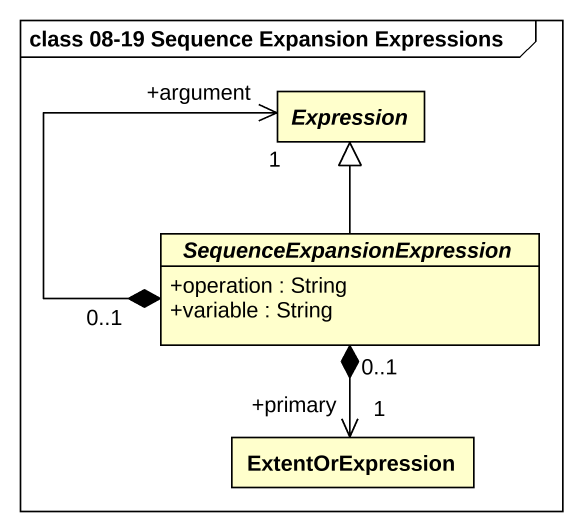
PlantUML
@startuml
mainframe class 08-19 Sequence Expansion Expressions
hide circle
hide empty members
skinparam classAttributeIconSize 0
abstract class Expression
abstract class SequenceExpansionExpression {
  +operation : String
  +variable : String
}
class ExtentOrExpression
SequenceExpansionExpression -up-|> Expression
SequenceExpansionExpression "0..1" *-up-> "+argument\n1" Expression
SequenceExpansionExpression "0..1" *--> "+primary\n1" ExtentOrExpression
@enduml
